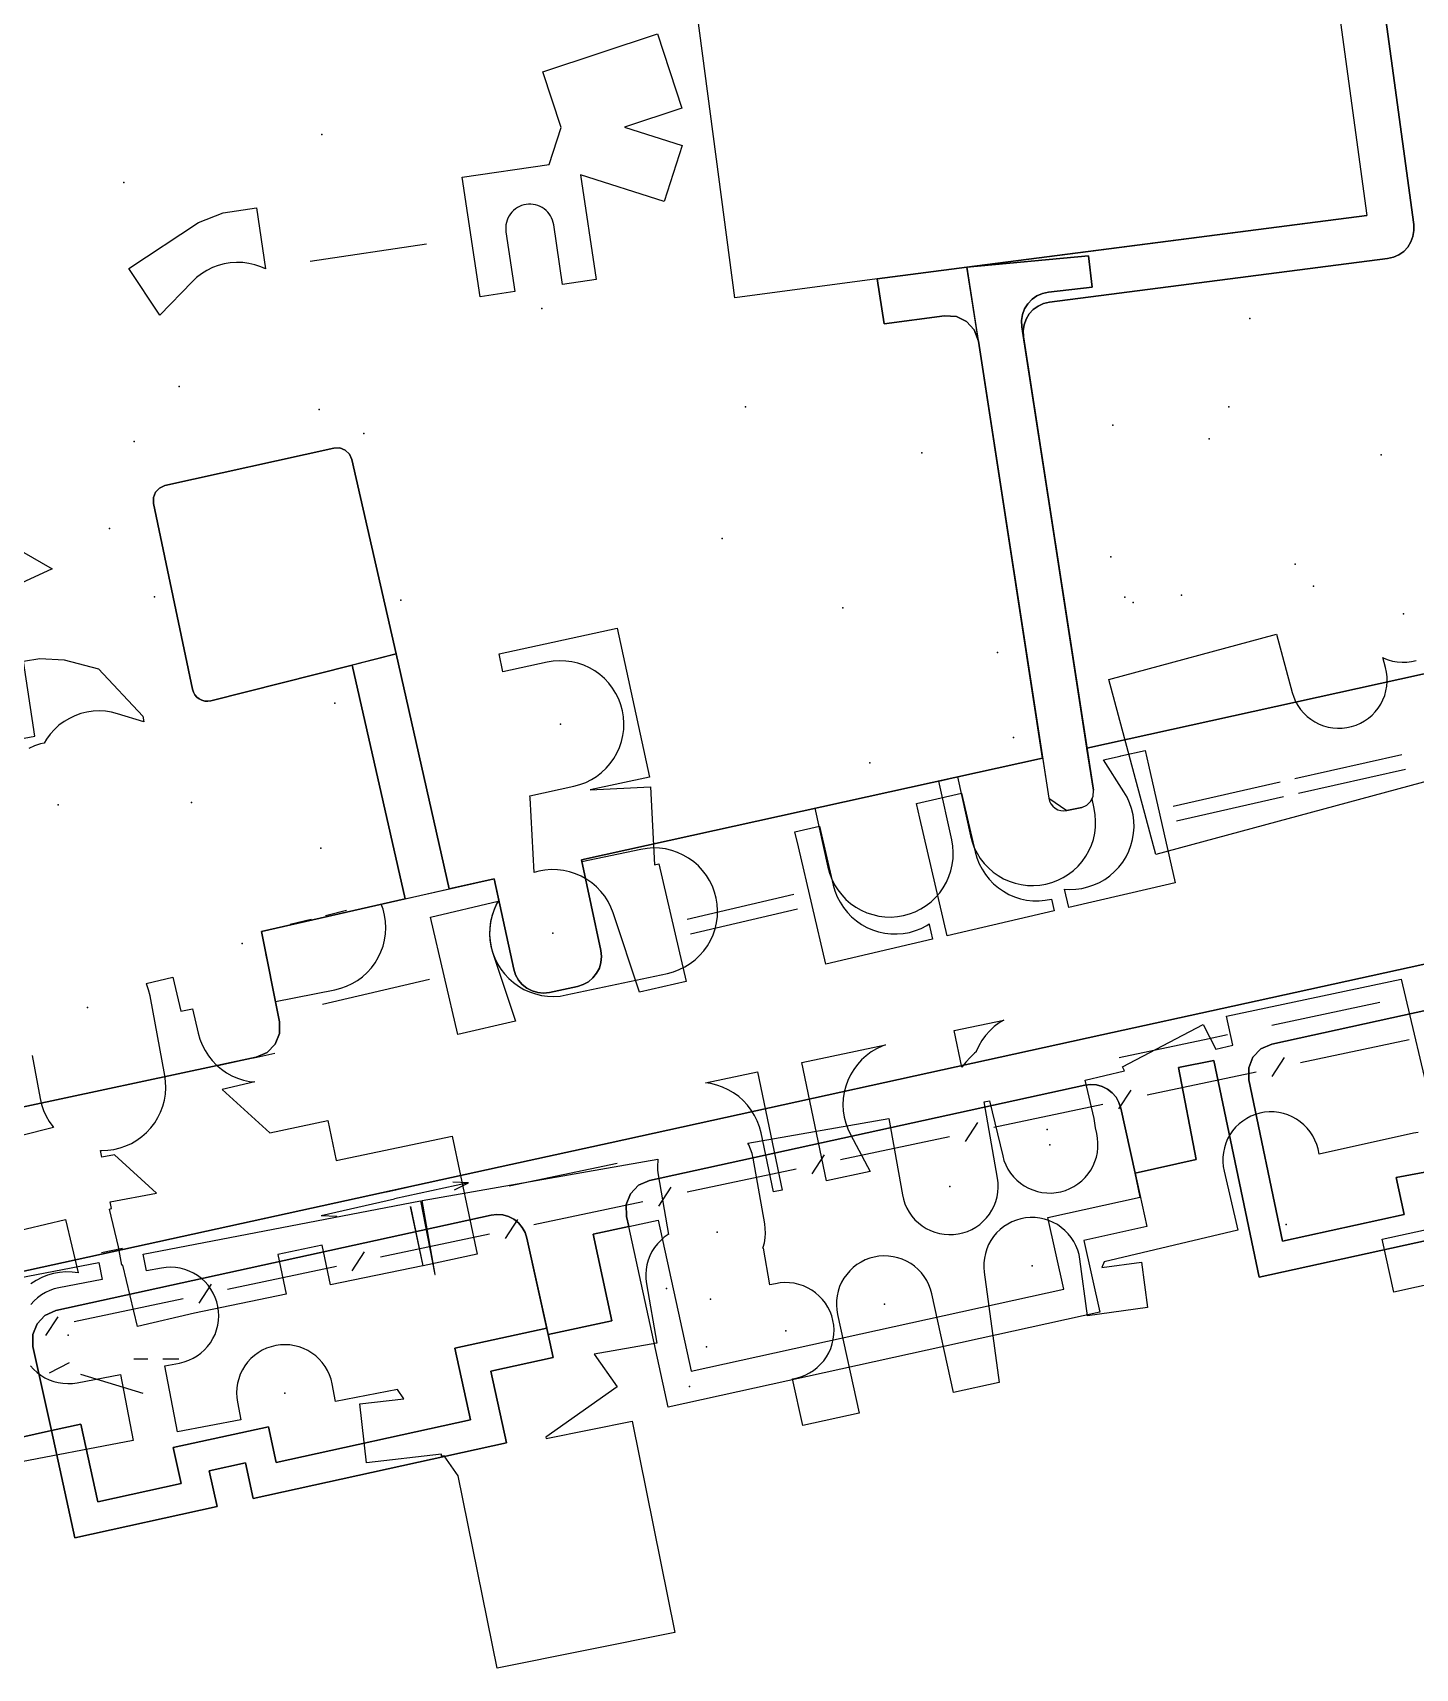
# Model space of a CAD drawing. Header units: metres. Extents: x 8858 to 9287, y -8974 to -8722.
# Drawn here: x 9061.6 to 9107.4, y -8967.5 to -8913.3 of the extents above; entities that cross this region are included whole.
import ezdxf

# ---------------------------------------------------------------- set-up
doc = ezdxf.new("R2010")
doc.units = ezdxf.units.M
for name, color, linetype in [('BENCH', 7, 'Continuous'), ('BOUNDARY', 7, 'Continuous'), ('BUSH', 7, 'Continuous'), ('CURB', 7, 'Continuous'), ('ELECTR_CABLE', 7, 'Continuous'), ('ELECTR_CABLE_COMM', 7, 'Continuous'), ('GAS', 7, 'Continuous'), ('GRASS', 7, 'Continuous'), ('GROUND', 7, 'Continuous'), ('LOUNGER', 7, 'Continuous'), ('OVERHEAD_POWER_LINE', 7, 'Continuous'), ('ROAD', 7, 'Continuous'), ('SEWER', 7, 'Continuous'), ('SIDEWALK_PATH', 7, 'Continuous'), ('TRASH_BIN', 7, 'Continuous'), ('TREE', 7, 'Continuous')]:
    doc.layers.add(name, color=color, linetype=linetype)

msp = doc.modelspace()

# ---------------------------------------------------------------- linework, layer by layer
at = {"layer": 'BENCH'}
for p in [(9084.033, -8955.266), (9083.335, -8958.162)]:
    msp.add_point(p, dxfattribs=at)
at = {"layer": 'BOUNDARY'}
msp.add_lwpolyline([(9108.196, -8953.224), (9102.198, -8954.543), (9100.703, -8947.361), (9099.527, -8947.599), (9100.112, -8950.645), (9098.09, -8951.09), (9098.48, -8952.863), (9096.398, -8953.321), (9096.922, -8955.704), (9082.624, -8958.849), (9081.319, -8952.862), (9080.146, -8953.115), (9080.765, -8955.984), (9078.65, -8956.44), (9078.817, -8957.201), (9076.752, -8957.655), (9077.274, -8960.026), (9068.883, -8961.872), (9068.622, -8960.69), (9067.426, -8960.95), (9067.684, -8962.136), (9062.978, -8963.171), (9062.198, -8959.622), (9060.125, -8960.078)], dxfattribs=at)
at = {"layer": 'BUSH'}
for p in [(9064.595, -8918.281), (9078.44, -8922.453), (9079.062, -8936.225), (9071.119, -8940.335)]:
    msp.add_point(p, dxfattribs=at)
at = {"layer": 'CURB'}
for points in [[(9104.219, -8907.986), (9104.268, -8908.352), (9105.766, -8919.377)], [(9107.32, -8919.674), (9105.825, -8908.665)], [(9096.287, -8920.599), (9105.766, -8919.377)], [(9092.524, -8921.084), (9096.287, -8920.599)], [(9089.548, -8921.468), (9092.524, -8921.084)], [(9095.257, -8922.244), (9106.457, -8920.8)], [(9089.548, -8921.468), (9089.777, -8922.958)], [(9089.777, -8922.958), (9091.783, -8922.694)], [(9092.901, -8923.534), (9095.234, -8938.672)], [(9094.397, -8923.388), (9096.711, -8938.413)], [(9065.961, -8928.322), (9071.553, -8927.077)], [(9072.149, -8927.454), (9073.617, -8933.898)], [(9066.87, -8935.064), (9065.58, -8928.913)], [(9096.497, -8937.022), (9123.483, -8931.067)], [(9073.617, -8933.898), (9075.376, -8941.681)], [(9072.161, -8934.265), (9067.482, -8935.447)], [(9072.162, -8934.265), (9073.912, -8942.011)], [(9079.753, -8940.717), (9095.029, -8937.346)], [(9095.234, -8938.672), (9095.834, -8939.084)], [(9096.324, -8938.978), (9095.834, -8939.084)], [(9101.857, -8947.999), (9102.971, -8953.349), (9107.005, -8952.462), (9106.737, -8951.242), (9112.204, -8950.22), (9112.434, -8951.267), (9115.386, -8950.618), (9114.887, -8948.352), (9122.041, -8946.714), (9122.553, -8949.041), (9135.013, -8946.3), (9134.497, -8943.957), (9141.76, -8942.36), (9142.275, -8944.703), (9154.545, -8942.004), (9153.933, -8939.222)], [(9079.753, -8940.717), (9080.395, -8943.722)], [(9076.869, -8941.343), (9077.51, -8944.339)], [(9069.753, -8946.08), (9069.16, -8943.085), (9073.912, -8942.011)], [(9101.324, -8945.567), (9117.243, -8942.078)], [(9070.103, -8942.85), (9070.797, -8942.677)], [(9071.282, -8942.556), (9071.976, -8942.383)], [(9069.443, -8944.515), (9069.304, -8943.814)], [(9102.622, -8946.818), (9116.612, -8943.752)], [(9078.697, -8945.108), (9079.627, -8944.909)], [(9096.993, -8946.516), (9101.324, -8945.567)], [(9080.71, -8950.085), (9096.993, -8946.516)], [(9068.903, -8947.269), (9069.602, -8947.12)], [(9060.085, -8949.156), (9068.981, -8947.252)], [(9067.714, -8947.523), (9068.414, -8947.374)], [(9082.008, -8951.336), (9096.428, -8948.176)], [(9098.09, -8951.09), (9097.618, -8948.939)], [(9077.415, -8950.807), (9080.71, -8950.085)], [(9061.089, -8954.386), (9077.415, -8950.807)], [(9073.998, -8951.574), (9073.306, -8951.722)], [(9082.296, -8952.649), (9083.387, -8957.657), (9095.731, -8954.942), (9095.207, -8952.559), (9098.265, -8951.886)], [(9062.35, -8955.645), (9076.76, -8952.487)], [(9081.319, -8952.862), (9081.246, -8952.527)], [(9081.319, -8952.862), (9082.296, -8952.649)], [(9064.55, -8953.59), (9063.858, -8953.737)], [(9078.65, -8956.44), (9077.951, -8953.25)], [(9063.174, -8959.407), (9063.74, -8961.98), (9066.495, -8961.374), (9066.236, -8960.186), (9069.385, -8959.501), (9069.644, -8960.681), (9076.082, -8959.264), (9075.561, -8956.893), (9078.603, -8956.224)], [(9062.198, -8959.622), (9061.587, -8956.836)], [(9062.198, -8959.622), (9063.174, -8959.407)]]:
    msp.add_lwpolyline(points, dxfattribs=at)
at = {"layer": 'ELECTR_CABLE'}
for points in [[(9080.245, -8921.492), (9079.13, -8921.658), (9078.835, -8919.68), (9078.82, -8919.603), (9078.797, -8919.528), (9078.767, -8919.455), (9078.73, -8919.386), (9078.686, -8919.321), (9078.636, -8919.26), (9078.581, -8919.205), (9078.52, -8919.155), (9078.454, -8919.112), (9078.385, -8919.075), (9078.313, -8919.045), (9078.238, -8919.022), (9078.16, -8919.007), (9078.082, -8918.999), (9078.004, -8918.999), (9077.926, -8919.007), (9077.849, -8919.022), (9077.774, -8919.045), (9077.701, -8919.075), (9077.632, -8919.112), (9077.567, -8919.156), (9077.506, -8919.206), (9077.451, -8919.261), (9077.401, -8919.322), (9077.357, -8919.387), (9077.32, -8919.457), (9077.29, -8919.529), (9077.268, -8919.604), (9077.252, -8919.681), (9077.245, -8919.76), (9077.245, -8919.838), (9077.253, -8919.916), (9077.548, -8921.894), (9076.398, -8922.066), (9075.809, -8918.109), (9078.689, -8917.68), (9079.081, -8916.456), (9078.473, -8914.611), (9082.273, -8913.36), (9083.084, -8915.823), (9081.184, -8916.448), (9083.089, -8917.059), (9082.495, -8918.911), (9079.728, -8918.023)], [(9064.768, -8921.134), (9067.073, -8919.602), (9067.885, -8919.29), (9068.994, -8919.125), (9069.295, -8921.142), (9069.136, -8921.071), (9068.941, -8921.005), (9068.74, -8920.959), (9068.536, -8920.932), (9068.33, -8920.926), (9068.124, -8920.94), (9067.921, -8920.974), (9067.722, -8921.028), (9067.529, -8921.101), (9067.345, -8921.192), (9067.17, -8921.302), (9067.007, -8921.427), (9066.856, -8921.569), (9065.791, -8922.674)], [(9059.041, -8930.781), (9059.867, -8930.846), (9060.073, -8930.853), (9060.279, -8930.839), (9060.482, -8930.805), (9060.681, -8930.751), (9060.874, -8930.678), (9061.059, -8930.586), (9061.213, -8930.49), (9062.229, -8931.076), (9059.706, -8932.232)], [(9078.059, -8938.666), (9078.043, -8938.594), (9079.506, -8938.277), (9079.705, -8938.224), (9079.898, -8938.151), (9080.083, -8938.06), (9080.258, -8937.951), (9080.421, -8937.826), (9080.571, -8937.685), (9080.707, -8937.53), (9080.827, -8937.362), (9080.93, -8937.184), (9081.015, -8936.996), (9081.081, -8936.801), (9081.128, -8936.6), (9081.155, -8936.396), (9081.162, -8936.19), (9081.148, -8935.984), (9081.114, -8935.781), (9081.061, -8935.582), (9080.988, -8935.389), (9080.897, -8935.204), (9080.788, -8935.029), (9080.663, -8934.866), (9080.522, -8934.715), (9080.367, -8934.579), (9080.199, -8934.459), (9080.021, -8934.356), (9079.833, -8934.272), (9079.638, -8934.205), (9079.437, -8934.159), (9079.233, -8934.132), (9079.027, -8934.125), (9078.821, -8934.139), (9078.618, -8934.172), (9077.155, -8934.489), (9077.026, -8933.892), (9080.935, -8933.046), (9082.003, -8937.978), (9080.048, -8938.401), (9082.045, -8938.297), (9082.179, -8940.877), (9082.314, -8940.846), (9083.223, -8944.741), (9081.68, -8945.101), (9080.803, -8942.475), (9080.728, -8942.282), (9080.635, -8942.099), (9080.524, -8941.925), (9080.396, -8941.763), (9080.254, -8941.614), (9080.097, -8941.48), (9079.928, -8941.362), (9079.749, -8941.261), (9079.56, -8941.178), (9079.364, -8941.114), (9079.163, -8941.07), (9078.958, -8941.045), (9078.752, -8941.041), (9078.547, -8941.057), (9078.344, -8941.092), (9078.187, -8941.137)], [(9098.541, -8937.579), (9099.42, -8941.481), (9098.615, -8941.662), (9095.897, -8942.297), (9095.754, -8941.684), (9095.92, -8941.695), (9096.126, -8941.689), (9096.33, -8941.662), (9096.531, -8941.615), (9096.726, -8941.549), (9096.914, -8941.464), (9097.093, -8941.362), (9097.26, -8941.242), (9097.415, -8941.106), (9097.556, -8940.956), (9097.682, -8940.792), (9097.791, -8940.617), (9097.882, -8940.433), (9097.955, -8940.24), (9098.008, -8940.041), (9098.042, -8939.837), (9098.056, -8939.632), (9098.049, -8939.426), (9098.023, -8939.222), (9097.976, -8939.021), (9097.91, -8938.826), (9097.825, -8938.638), (9097.722, -8938.459), (9097.045, -8937.408), (9097.602, -8937.278), (9097.617, -8937.274), (9098.428, -8937.092), (9098.538, -8937.58)], [(9090.85, -8938.854), (9092.341, -8938.506), (9092.796, -8940.453), (9092.853, -8940.651), (9092.929, -8940.843), (9093.023, -8941.026), (9093.135, -8941.199), (9093.263, -8941.361), (9093.406, -8941.509), (9093.563, -8941.642), (9093.733, -8941.759), (9093.913, -8941.859), (9094.102, -8941.941), (9094.298, -8942.004), (9094.5, -8942.048), (9094.705, -8942.071), (9094.911, -8942.074), (9095.116, -8942.057), (9095.319, -8942.021), (9095.41, -8942.41), (9091.872, -8943.236), (9090.963, -8939.341)], [(9086.825, -8939.793), (9087.639, -8939.603), (9088.094, -8941.55), (9088.151, -8941.748), (9088.226, -8941.94), (9088.321, -8942.123), (9088.432, -8942.297), (9088.561, -8942.458), (9088.704, -8942.606), (9088.861, -8942.739), (9089.031, -8942.857), (9089.211, -8942.957), (9089.4, -8943.038), (9089.596, -8943.101), (9089.798, -8943.145), (9090.002, -8943.168), (9090.208, -8943.172), (9090.414, -8943.155), (9090.617, -8943.118), (9090.815, -8943.061), (9091.006, -8942.985), (9091.19, -8942.891), (9091.267, -8942.841), (9091.272, -8942.863), (9091.385, -8943.349), (9087.848, -8944.175), (9086.939, -8940.28)], [(9075.662, -8946.506), (9074.753, -8942.61), (9076.997, -8942.086), (9076.932, -8942.202), (9076.849, -8942.391), (9076.785, -8942.586), (9076.741, -8942.788), (9076.716, -8942.992), (9076.712, -8943.198), (9076.728, -8943.404), (9076.763, -8943.607), (9076.819, -8943.805), (9077.572, -8946.06)], [(9065.678, -8951.754), (9064.287, -8950.486), (9063.87, -8950.564), (9063.828, -8950.339), (9063.86, -8950.341), (9064.066, -8950.334), (9064.271, -8950.307), (9064.471, -8950.259), (9064.666, -8950.192), (9064.853, -8950.107), (9065.032, -8950.003), (9065.199, -8949.882), (9065.353, -8949.746), (9065.494, -8949.595), (9065.619, -8949.431), (9065.727, -8949.256), (9065.817, -8949.071), (9065.889, -8948.878), (9065.942, -8948.679), (9065.975, -8948.475), (9065.988, -8948.269), (9065.98, -8948.063), (9065.953, -8947.859), (9065.465, -8945.223), (9065.417, -8945.023), (9065.35, -8944.828), (9065.341, -8944.807), (9066.217, -8944.602), (9066.48, -8945.727), (9066.871, -8945.654), (9067.059, -8946.46), (9067.116, -8946.658), (9067.192, -8946.849), (9067.286, -8947.033), (9067.398, -8947.206), (9067.526, -8947.367), (9067.669, -8947.515), (9067.827, -8947.649), (9067.996, -8947.766), (9068.176, -8947.866), (9068.365, -8947.948), (9068.562, -8948.011), (9068.763, -8948.054), (9068.938, -8948.074), (9067.857, -8948.327), (9069.428, -8949.758), (9071.352, -8949.35), (9071.632, -8950.671), (9073.687, -8950.245), (9075.476, -8949.869), (9076.3, -8953.783), (9074.508, -8954.16), (9074.096, -8952.203), (9074.502, -8954.162), (9071.439, -8954.796), (9071.166, -8953.479), (9069.698, -8953.79), (9069.97, -8955.101), (9066.934, -8955.73), (9065.045, -8956.175), (9064.564, -8954.137), (9064.535, -8954.142), (9064.422, -8953.537), (9064.126, -8952.282), (9064.187, -8952.268), (9064.144, -8952.039)], [(9092.102, -8946.368), (9093.744, -8946.022), (9093.591, -8946.116), (9093.427, -8946.241), (9093.276, -8946.381), (9093.14, -8946.535), (9093.019, -8946.702), (9092.915, -8946.88), (9092.829, -8947.067), (9092.826, -8947.076), (9092.774, -8947.117), (9092.625, -8947.259), (9092.491, -8947.416), (9092.358, -8947.587)], [(9089.824, -8946.847), (9089.714, -8946.887), (9089.528, -8946.975), (9089.351, -8947.08), (9089.185, -8947.203), (9089.033, -8947.341), (9088.894, -8947.494), (9088.771, -8947.659), (9088.665, -8947.836), (9088.577, -8948.022), (9088.507, -8948.216), (9088.457, -8948.416), (9088.427, -8948.62), (9088.416, -8948.826), (9088.426, -8949.032), (9088.456, -8949.235), (9088.506, -8949.435), (9088.576, -8949.629), (9088.664, -8949.816), (9089.318, -8951.042), (9087.873, -8951.346), (9087.049, -8947.432)], [(9086.406, -8951.655), (9086.115, -8951.716), (9085.703, -8949.759), (9085.651, -8949.56), (9085.579, -8949.366), (9085.489, -8949.181), (9085.381, -8949.006), (9085.256, -8948.841), (9085.116, -8948.69), (9084.962, -8948.554), (9084.795, -8948.433), (9084.617, -8948.329), (9084.43, -8948.243), (9084.235, -8948.176), (9084.035, -8948.128), (9083.859, -8948.104), (9085.581, -8947.741)]]:
    msp.add_lwpolyline(points, close=True, dxfattribs=at)
for points in [[(9070.773, -8920.882), (9074.62, -8920.308)], [(9061.293, -8936.689), (9061.655, -8936.622), (9061.277, -8934.133), (9061.818, -8934.051), (9062.62, -8934.092), (9063.761, -8934.388), (9065.225, -8935.959), (9065.259, -8936.141), (9064.393, -8935.876), (9064.193, -8935.825), (9063.99, -8935.795), (9063.784, -8935.784), (9063.578, -8935.794), (9063.374, -8935.824), (9063.174, -8935.873), (9062.98, -8935.942), (9062.793, -8936.03), (9062.616, -8936.136), (9062.45, -8936.258), (9062.297, -8936.396), (9062.159, -8936.549), (9062.036, -8936.714), (9061.955, -8936.847), (9061.835, -8936.876), (9061.64, -8936.943), (9061.452, -8937.029)], [(9103.386, -8938.025), (9106.93, -8937.227)], [(9103.5, -8938.512), (9107.044, -8937.714)], [(9099.355, -8938.933), (9102.898, -8938.135)], [(9099.468, -8939.42), (9103.012, -8938.622)], [(9083.256, -8942.679), (9086.793, -8941.854)], [(9083.369, -8943.166), (9086.907, -8942.341)], [(9071.183, -8945.497), (9074.72, -8944.671)], [(9102.618, -8946.192), (9106.2, -8945.428)], [(9097.566, -8947.262), (9100.54, -8946.636), (9101.151, -8946.505)], [(9061.558, -8947.193), (9061.823, -8948.624), (9061.871, -8948.825), (9061.937, -8949.02), (9062.023, -8949.207), (9062.127, -8949.385), (9062.247, -8949.552), (9062.271, -8949.579), (9060.117, -8950.123)], [(9077.356, -8951.517), (9080.941, -8950.762)], [(9060.049, -8953.244), (9062.666, -8952.627), (9063.082, -8954.392), (9062.881, -8954.369), (9062.675, -8954.366), (9062.469, -8954.384), (9062.267, -8954.421), (9062.069, -8954.478), (9061.877, -8954.554), (9061.694, -8954.649), (9061.521, -8954.761)]]:
    msp.add_lwpolyline(points, dxfattribs=at)
at = {"layer": 'ELECTR_CABLE_COMM'}
for points in [[(9103.566, -8947.427), (9107.175, -8946.665)], [(9102.628, -8947.896), (9103.037, -8947.268)], [(9098.489, -8948.5), (9102.098, -8947.737)], [(9097.551, -8948.969), (9097.96, -8948.341)], [(9093.412, -8949.572), (9097.021, -8948.81)], [(9092.473, -8950.042), (9092.882, -8949.413)], [(9088.335, -8950.645), (9091.944, -8949.883)], [(9083.258, -8951.718), (9086.867, -8950.955)], [(9087.396, -8951.114), (9087.805, -8950.486)], [(9078.18, -8952.79), (9081.79, -8952.028)], [(9082.319, -8952.187), (9082.728, -8951.559)], [(9073.103, -8953.863), (9076.713, -8953.1)], [(9077.242, -8953.259), (9077.651, -8952.631)], [(9068.026, -8954.935), (9071.636, -8954.173)], [(9072.165, -8954.332), (9072.574, -8953.704)], [(9062.949, -8956.008), (9066.559, -8955.245)], [(9067.088, -8955.404), (9067.497, -8954.776)], [(9062.011, -8956.477), (9062.42, -8955.849)], [(9062.788, -8957.372), (9062.126, -8957.724)], [(9065.237, -8958.398), (9063.174, -8957.768)]]:
    msp.add_lwpolyline(points, dxfattribs=at)
at = {"layer": 'GAS'}
for points in [[(9064.93, -8957.242), (9065.394, -8957.242)], [(9065.891, -8957.242), (9066.421, -8957.242)]]:
    msp.add_lwpolyline(points, dxfattribs=at)
at = {"layer": 'GRASS'}
for points in [[(9060.085, -8949.156), (9068.981, -8947.252), (9069.342, -8947.096), (9069.607, -8946.824), (9069.752, -8946.473), (9069.753, -8946.08), (9069.16, -8943.085), (9073.912, -8942.011), (9072.162, -8934.265), (9067.482, -8935.447), (9067.382, -8935.461), (9067.282, -8935.456), (9067.185, -8935.43), (9067.095, -8935.386), (9067.015, -8935.324), (9066.95, -8935.248), (9066.901, -8935.161), (9066.87, -8935.064), (9065.58, -8928.913), (9065.578, -8928.716), (9065.649, -8928.539), (9065.781, -8928.402), (9065.961, -8928.322), (9071.553, -8927.077), (9071.751, -8927.073), (9071.929, -8927.143), (9072.068, -8927.274), (9072.149, -8927.454), (9073.617, -8933.898), (9075.376, -8941.681), (9076.869, -8941.343), (9077.51, -8944.339), (9077.57, -8944.527), (9077.664, -8944.698), (9077.79, -8944.847), (9077.944, -8944.97), (9078.119, -8945.06), (9078.307, -8945.114), (9078.501, -8945.13), (9078.697, -8945.108), (9079.627, -8944.909), (9079.814, -8944.849), (9079.985, -8944.755), (9080.134, -8944.629), (9080.257, -8944.475), (9080.347, -8944.3), (9080.401, -8944.112), (9080.418, -8943.918), (9080.395, -8943.722), (9079.753, -8940.717), (9095.029, -8937.346), (9092.901, -8923.534), (9092.767, -8923.166), (9092.513, -8922.886), (9092.173, -8922.72), (9091.783, -8922.694), (9089.777, -8922.958), (9089.548, -8921.468), (9084.83, -8922.096), (9079.492, -8881.683)], [(9105.825, -8908.665), (9107.32, -8919.674), (9107.327, -8919.872), (9107.296, -8920.065), (9107.227, -8920.249), (9107.123, -8920.417), (9106.988, -8920.561), (9106.828, -8920.675), (9106.65, -8920.756), (9106.457, -8920.8), (9095.257, -8922.244), (9095.062, -8922.289), (9094.882, -8922.372), (9094.721, -8922.488), (9094.586, -8922.635), (9094.482, -8922.806), (9094.415, -8922.992), (9094.386, -8923.188), (9094.397, -8923.388), (9096.497, -8937.022), (9123.483, -8931.067)]]:
    msp.add_lwpolyline(points, dxfattribs=at)
for points in [[(9102.622, -8946.818), (9102.261, -8946.977), (9101.997, -8947.251), (9101.855, -8947.604), (9101.857, -8947.999), (9102.971, -8953.349), (9107.005, -8952.462), (9106.737, -8951.242), (9112.204, -8950.22), (9112.434, -8951.267), (9115.386, -8950.618), (9114.887, -8948.352), (9118.464, -8947.533), (9117.802, -8944.514), (9117.742, -8944.327), (9117.646, -8944.157), (9117.52, -8944.009), (9117.365, -8943.886), (9117.189, -8943.797), (9117.002, -8943.744), (9116.807, -8943.729), (9116.612, -8943.752)], [(9095.731, -8954.942), (9095.207, -8952.559), (9098.265, -8951.886), (9098.09, -8951.09), (9097.618, -8948.939), (9097.558, -8948.751), (9097.462, -8948.581), (9097.336, -8948.433), (9097.181, -8948.311), (9097.005, -8948.221), (9096.818, -8948.168), (9096.623, -8948.153), (9096.428, -8948.176), (9082.008, -8951.336), (9081.645, -8951.497), (9081.38, -8951.774), (9081.239, -8952.13), (9081.246, -8952.527), (9081.319, -8952.862), (9082.296, -8952.649), (9083.387, -8957.657)], [(9076.082, -8959.264), (9075.561, -8956.893), (9078.603, -8956.224), (9077.951, -8953.25), (9077.89, -8953.062), (9077.794, -8952.892), (9077.668, -8952.744), (9077.513, -8952.622), (9077.338, -8952.532), (9077.15, -8952.479), (9076.955, -8952.464), (9076.76, -8952.487), (9062.35, -8955.645), (9061.986, -8955.805), (9061.722, -8956.083), (9061.58, -8956.439), (9061.587, -8956.836), (9062.198, -8959.622), (9063.174, -8959.407), (9063.74, -8961.98), (9066.495, -8961.374), (9066.236, -8960.186), (9069.385, -8959.501), (9069.644, -8960.681)]]:
    msp.add_lwpolyline(points, close=True, dxfattribs=at)
at = {"layer": 'GROUND'}
for points in [[(9104.268, -8908.352), (9105.766, -8919.377), (9092.524, -8921.084), (9089.548, -8921.468), (9089.777, -8922.958), (9091.783, -8922.694), (9092.173, -8922.72), (9092.513, -8922.886), (9092.767, -8923.166), (9092.901, -8923.534), (9095.029, -8937.346), (9079.753, -8940.717), (9080.395, -8943.722), (9080.418, -8943.918), (9080.401, -8944.112), (9080.347, -8944.3), (9080.257, -8944.475), (9080.134, -8944.629), (9079.985, -8944.755), (9079.814, -8944.849), (9079.627, -8944.909), (9078.697, -8945.108), (9078.501, -8945.13), (9078.307, -8945.114), (9078.119, -8945.06), (9077.944, -8944.97), (9077.79, -8944.847), (9077.664, -8944.698), (9077.57, -8944.527), (9077.51, -8944.339), (9076.869, -8941.343), (9075.376, -8941.681), (9073.617, -8933.898), (9072.149, -8927.454), (9072.068, -8927.274), (9071.929, -8927.142), (9071.751, -8927.073), (9071.553, -8927.077), (9065.961, -8928.322), (9065.781, -8928.402), (9065.649, -8928.539), (9065.578, -8928.716), (9065.58, -8928.913), (9066.87, -8935.064), (9066.901, -8935.161), (9066.95, -8935.248), (9067.015, -8935.324), (9067.095, -8935.386), (9067.185, -8935.43), (9067.282, -8935.456), (9067.382, -8935.461), (9067.482, -8935.447), (9072.162, -8934.265), (9073.912, -8942.011), (9069.16, -8943.085), (9069.753, -8946.08), (9069.752, -8946.473), (9069.607, -8946.824), (9069.342, -8947.096), (9068.981, -8947.252), (9060.085, -8949.156)], [(9123.483, -8931.067), (9096.497, -8937.022), (9094.397, -8923.388), (9094.386, -8923.188), (9094.415, -8922.992), (9094.482, -8922.806), (9094.586, -8922.635), (9094.721, -8922.488), (9094.882, -8922.372), (9095.062, -8922.289), (9095.257, -8922.244), (9106.457, -8920.8), (9106.65, -8920.756), (9106.828, -8920.675), (9106.988, -8920.561), (9107.123, -8920.417), (9107.227, -8920.249), (9107.296, -8920.065), (9107.327, -8919.872), (9107.32, -8919.674), (9105.825, -8908.665)]]:
    msp.add_lwpolyline(points, dxfattribs=at)
for points in [[(9098.09, -8951.09), (9098.48, -8952.863), (9096.398, -8953.321), (9096.922, -8955.704), (9082.624, -8958.849), (9081.319, -8952.862), (9081.246, -8952.527), (9081.239, -8952.13), (9081.38, -8951.774), (9081.645, -8951.497), (9082.008, -8951.336), (9096.428, -8948.176), (9096.623, -8948.153), (9096.818, -8948.168), (9097.005, -8948.221), (9097.181, -8948.311), (9097.336, -8948.433), (9097.462, -8948.581), (9097.558, -8948.751), (9097.618, -8948.939), (9098.09, -8951.09)], [(9061.587, -8956.836), (9061.58, -8956.439), (9061.722, -8956.083), (9061.986, -8955.805), (9062.35, -8955.645), (9076.76, -8952.487), (9076.955, -8952.464), (9077.15, -8952.479), (9077.338, -8952.532), (9077.513, -8952.622), (9077.668, -8952.744), (9077.794, -8952.892), (9077.89, -8953.062), (9077.951, -8953.25), (9078.603, -8956.224), (9075.561, -8956.893), (9076.082, -8959.264), (9069.644, -8960.681), (9069.385, -8959.501), (9066.236, -8960.186), (9066.495, -8961.374), (9063.74, -8961.98), (9063.174, -8959.407), (9062.198, -8959.622)]]:
    msp.add_lwpolyline(points, close=True, dxfattribs=at)
at = {"layer": 'LOUNGER'}
for p in [(9085.193, -8925.712), (9101.193, -8925.712)]:
    msp.add_point(p, dxfattribs=at)
at = {"layer": 'OVERHEAD_POWER_LINE'}
for points in [[(9076.01, -8951.415), (9073.567, -8951.945)], [(9076.01, -8951.415), (9075.492, -8951.39)], [(9075.551, -8951.652), (9076.01, -8951.415)], [(9071.128, -8952.496), (9073.567, -8951.945)], [(9071.128, -8952.496), (9071.647, -8952.516)]]:
    msp.add_lwpolyline(points, dxfattribs=at)
at = {"layer": 'ROAD'}
for points in [[(9060.085, -8949.156), (9068.98, -8947.253), (9068.982, -8947.252), (9069.34, -8947.097), (9069.344, -8947.095), (9069.606, -8946.826), (9069.608, -8946.823), (9069.752, -8946.475), (9069.752, -8946.472), (9069.753, -8946.081), (9069.753, -8946.079), (9069.62, -8945.41), (9071.582, -8945.021), (9071.782, -8944.971), (9071.976, -8944.902), (9072.163, -8944.814), (9072.339, -8944.708), (9072.505, -8944.586), (9072.658, -8944.447), (9072.796, -8944.295), (9072.919, -8944.129), (9073.025, -8943.953), (9073.114, -8943.766), (9073.183, -8943.572), (9073.233, -8943.373), (9073.264, -8943.169), (9073.274, -8942.963), (9073.264, -8942.757), (9073.234, -8942.553), (9073.184, -8942.353), (9073.125, -8942.189), (9076.868, -8941.343), (9076.869, -8941.343), (9076.869, -8941.344), (9077.02, -8942.048), (9076.945, -8942.177), (9076.859, -8942.364), (9076.793, -8942.559), (9076.746, -8942.76), (9076.718, -8942.964), (9076.711, -8943.17), (9076.724, -8943.376), (9076.757, -8943.579), (9076.81, -8943.779), (9076.883, -8943.972), (9076.973, -8944.157), (9077.082, -8944.332), (9077.207, -8944.495), (9077.348, -8944.646), (9077.502, -8944.782), (9077.67, -8944.903), (9077.848, -8945.006), (9078.035, -8945.091), (9078.231, -8945.158), (9078.431, -8945.205), (9078.635, -8945.233), (9078.841, -8945.24), (9079.047, -8945.227), (9079.25, -8945.193), (9082.603, -8944.476), (9082.802, -8944.423), (9082.995, -8944.351), (9083.18, -8944.26), (9083.355, -8944.151), (9083.519, -8944.026), (9083.669, -8943.886), (9083.806, -8943.731), (9083.926, -8943.564), (9084.029, -8943.385), (9084.115, -8943.198), (9084.181, -8943.003), (9084.228, -8942.802), (9084.256, -8942.598), (9084.263, -8942.392), (9084.25, -8942.186), (9084.217, -8941.983), (9084.164, -8941.784), (9084.091, -8941.591), (9084, -8941.406), (9083.892, -8941.23), (9083.767, -8941.067), (9083.626, -8940.916), (9083.472, -8940.78), (9083.304, -8940.659), (9083.126, -8940.556), (9082.938, -8940.471), (9082.743, -8940.404), (9082.543, -8940.357), (9082.339, -8940.33), (9082.133, -8940.323), (9081.927, -8940.336), (9081.723, -8940.369), (9079.768, -8940.787), (9079.753, -8940.718), (9079.753, -8940.717), (9079.754, -8940.717), (9087.488, -8939.01), (9087.919, -8940.963), (9087.973, -8941.162), (9088.046, -8941.354), (9088.138, -8941.539), (9088.248, -8941.713), (9088.374, -8941.876), (9088.516, -8942.026), (9088.671, -8942.161), (9088.839, -8942.28), (9089.018, -8942.383), (9089.206, -8942.467), (9089.402, -8942.532), (9089.603, -8942.578), (9089.807, -8942.604), (9090.013, -8942.61), (9090.219, -8942.596), (9090.422, -8942.561), (9090.621, -8942.507), (9090.813, -8942.433), (9090.998, -8942.341), (9091.172, -8942.232), (9091.335, -8942.106), (9091.485, -8941.964), (9091.62, -8941.808), (9091.739, -8941.64), (9091.842, -8941.461), (9091.926, -8941.273), (9091.991, -8941.078), (9092.037, -8940.877), (9092.063, -8940.673), (9092.069, -8940.467), (9092.054, -8940.261), (9092.02, -8940.058), (9091.589, -8938.105), (9092.205, -8937.969), (9092.636, -8939.922), (9092.691, -8940.121), (9092.764, -8940.313), (9092.856, -8940.498), (9092.966, -8940.672), (9093.092, -8940.835), (9093.233, -8940.985), (9093.389, -8941.12), (9093.557, -8941.239), (9093.736, -8941.342), (9093.924, -8941.426), (9094.119, -8941.491), (9094.32, -8941.537), (9094.525, -8941.563), (9094.731, -8941.569), (9094.936, -8941.554), (9095.14, -8941.52), (9095.338, -8941.466), (9095.531, -8941.392), (9095.715, -8941.3), (9095.89, -8941.191), (9096.053, -8941.064), (9096.203, -8940.923), (9096.338, -8940.767), (9096.457, -8940.599), (9096.559, -8940.42), (9096.643, -8940.232), (9096.709, -8940.037), (9096.755, -8939.836), (9096.781, -8939.631), (9096.786, -8939.425), (9096.772, -8939.22), (9096.738, -8939.017), (9096.665, -8938.69), (9096.703, -8938.605), (9096.704, -8938.602), (9096.711, -8938.414), (9096.711, -8938.412), (9096.497, -8937.023), (9096.497, -8937.022), (9096.498, -8937.022), (9123.482, -8931.067)], [(9156.497, -8933.474), (9139.746, -8937.146), (9136.815, -8937.788), (9120.198, -8941.43), (9117.243, -8942.078), (9101.325, -8945.567), (9096.993, -8946.517), (9080.71, -8950.085), (9077.416, -8950.808), (9061.089, -8954.386)]]:
    msp.add_lwpolyline(points, dxfattribs=at)
at = {"layer": 'SEWER'}
for points in [[(9121.461, -8934.413), (9098.784, -8940.54), (9097.219, -8934.748), (9102.776, -8933.246), (9103.298, -8935.177), (9103.346, -8935.327), (9103.409, -8935.47), (9103.485, -8935.608), (9103.575, -8935.736), (9103.677, -8935.856), (9103.79, -8935.965), (9103.913, -8936.062), (9104.045, -8936.147), (9104.185, -8936.219), (9104.331, -8936.276), (9104.482, -8936.319), (9104.637, -8936.347), (9104.793, -8936.359), (9104.95, -8936.356), (9105.106, -8936.338), (9105.26, -8936.304), (9105.409, -8936.256), (9105.553, -8936.193), (9105.69, -8936.117), (9105.819, -8936.027), (9105.939, -8935.925), (9106.048, -8935.812), (9106.145, -8935.689), (9106.23, -8935.557), (9106.301, -8935.417), (9106.359, -8935.271), (9106.401, -8935.12), (9106.429, -8934.965), (9106.442, -8934.809), (9106.439, -8934.652), (9106.421, -8934.496), (9106.387, -8934.342), (9106.299, -8934.017), (9106.326, -8934.031), (9106.472, -8934.088), (9106.623, -8934.131), (9106.777, -8934.159), (9106.934, -8934.171), (9107.091, -8934.168), (9107.247, -8934.15), (9107.4, -8934.116)], [(9107.463, -8949.749), (9107.308, -8949.775), (9104.191, -8950.461), (9104.152, -8950.294), (9104.108, -8950.144), (9104.05, -8949.998), (9103.978, -8949.858), (9103.892, -8949.727), (9103.794, -8949.604), (9103.684, -8949.492), (9103.564, -8949.391), (9103.435, -8949.302), (9103.297, -8949.226), (9103.153, -8949.164), (9103.003, -8949.117), (9102.849, -8949.084), (9102.693, -8949.067), (9102.536, -8949.065), (9102.38, -8949.078), (9102.226, -8949.107), (9102.075, -8949.151), (9101.929, -8949.209), (9101.79, -8949.281), (9101.658, -8949.367), (9101.535, -8949.465), (9101.423, -8949.575), (9101.322, -8949.695), (9101.233, -8949.824), (9101.157, -8949.962), (9101.095, -8950.106), (9101.048, -8950.256), (9101.015, -8950.409), (9100.998, -8950.565), (9100.996, -8950.722), (9101.01, -8950.879), (9101.038, -8951.033), (9101.5, -8952.979), (9097.072, -8954.03), (9096.989, -8954.222), (9098.301, -8954.043), (9098.505, -8955.547), (9096.518, -8955.816), (9096.264, -8953.947), (9096.236, -8953.792), (9096.192, -8953.641), (9096.134, -8953.496), (9096.061, -8953.356), (9095.976, -8953.225), (9095.878, -8953.102), (9095.768, -8952.99), (9095.648, -8952.889), (9095.518, -8952.8), (9095.381, -8952.724), (9095.236, -8952.662), (9095.087, -8952.615), (9094.933, -8952.582), (9094.777, -8952.565), (9094.62, -8952.563), (9094.464, -8952.576), (9094.309, -8952.605), (9094.159, -8952.649), (9094.013, -8952.707), (9093.873, -8952.779), (9093.742, -8952.865), (9093.619, -8952.963), (9093.507, -8953.073), (9093.406, -8953.193), (9093.317, -8953.322), (9093.241, -8953.46), (9093.179, -8953.604), (9093.132, -8953.754), (9093.099, -8953.908), (9093.082, -8954.064), (9093.08, -8954.221), (9093.093, -8954.377), (9093.589, -8958.027), (9092.078, -8958.359), (9091.36, -8955.092), (9091.318, -8954.94), (9091.262, -8954.794), (9091.192, -8954.653), (9091.109, -8954.52), (9091.013, -8954.396), (9090.905, -8954.282), (9090.787, -8954.179), (9090.659, -8954.088), (9090.522, -8954.01), (9090.379, -8953.946), (9090.23, -8953.896), (9090.077, -8953.861), (9089.921, -8953.841), (9089.765, -8953.836), (9089.608, -8953.847), (9089.453, -8953.873), (9089.302, -8953.914), (9089.155, -8953.97), (9089.014, -8954.04), (9088.881, -8954.124), (9088.757, -8954.22), (9088.643, -8954.328), (9088.54, -8954.446), (9088.449, -8954.574), (9088.371, -8954.71), (9088.307, -8954.854), (9088.257, -8955.002), (9088.222, -8955.156), (9088.202, -8955.311), (9088.197, -8955.468), (9088.208, -8955.625), (9088.234, -8955.78), (9088.953, -8959.047), (9087.085, -8959.458), (9086.743, -8957.907), (9086.866, -8957.88), (9087.017, -8957.839), (9087.164, -8957.783), (9087.305, -8957.713), (9087.438, -8957.63), (9087.562, -8957.534), (9087.676, -8957.426), (9087.779, -8957.307), (9087.87, -8957.179), (9087.948, -8957.043), (9088.012, -8956.9), (9088.062, -8956.751), (9088.097, -8956.598), (9088.117, -8956.442), (9088.122, -8956.285), (9088.111, -8956.129), (9088.084, -8955.974), (9088.043, -8955.822), (9087.987, -8955.676), (9087.917, -8955.535), (9087.834, -8955.402), (9087.738, -8955.278), (9087.63, -8955.164), (9087.511, -8955.061), (9087.383, -8954.97), (9087.247, -8954.892), (9087.104, -8954.827), (9086.955, -8954.778), (9086.802, -8954.743), (9086.646, -8954.723), (9086.489, -8954.718), (9086.333, -8954.729), (9086.178, -8954.755), (9085.999, -8954.795), (9085.785, -8953.574), (9085.759, -8953.578), (9085.77, -8953.548), (9085.812, -8953.397), (9085.838, -8953.242), (9085.849, -8953.085), (9085.845, -8952.928), (9085.826, -8952.773), (9085.443, -8950.597), (9085.408, -8950.444), (9085.359, -8950.295), (9085.295, -8950.152), (9085.268, -8950.104), (9089.941, -8949.285), (9090.383, -8951.807), (9090.418, -8951.96), (9090.467, -8952.109), (9090.531, -8952.253), (9090.609, -8952.389), (9090.699, -8952.517), (9090.802, -8952.636), (9090.916, -8952.744), (9091.04, -8952.841), (9091.173, -8952.924), (9091.313, -8952.995), (9091.46, -8953.051), (9091.611, -8953.093), (9091.766, -8953.119), (9091.922, -8953.13), (9092.079, -8953.126), (9092.235, -8953.107), (9092.388, -8953.072), (9092.537, -8953.023), (9092.681, -8952.959), (9092.817, -8952.881), (9092.945, -8952.79), (9093.064, -8952.688), (9093.172, -8952.574), (9093.269, -8952.45), (9093.352, -8952.317), (9093.423, -8952.177), (9093.479, -8952.03), (9093.521, -8951.879), (9093.547, -8951.724), (9093.558, -8951.567), (9093.554, -8951.41), (9093.535, -8951.255), (9093.093, -8948.732), (9093.274, -8948.7), (9093.706, -8950.522), (9093.75, -8950.673), (9093.808, -8950.819), (9093.88, -8950.958), (9093.966, -8951.09), (9094.064, -8951.213), (9094.174, -8951.325), (9094.294, -8951.426), (9094.423, -8951.515), (9094.561, -8951.591), (9094.705, -8951.652), (9094.855, -8951.7), (9095.008, -8951.732), (9095.165, -8951.75), (9095.322, -8951.752), (9095.478, -8951.738), (9095.632, -8951.71), (9095.783, -8951.666), (9095.929, -8951.608), (9096.068, -8951.535), (9096.2, -8951.45), (9096.323, -8951.352), (9096.435, -8951.242), (9096.536, -8951.122), (9096.625, -8950.992), (9096.701, -8950.855), (9096.763, -8950.711), (9096.81, -8950.561), (9096.843, -8950.407), (9096.86, -8950.251), (9096.862, -8950.094), (9096.848, -8949.938), (9096.82, -8949.783), (9096.776, -8949.598), (9096.776, -8949.593), (9096.762, -8949.437), (9096.734, -8949.282), (9096.433, -8948.015), (9097.745, -8947.704), (9097.677, -8947.576), (9100.342, -8946.172), (9100.771, -8946.986), (9101.325, -8946.854), (9101.122, -8945.891), (9106.906, -8944.672), (9107.959, -8949.11)], [(9113.968, -8953.426), (9106.666, -8955.032), (9106.28, -8953.278), (9107.995, -8952.901)], [(9054.583, -8955.823), (9063.77, -8954.056), (9063.878, -8954.618), (9062.447, -8954.894), (9062.294, -8954.931), (9062.146, -8954.983), (9062.004, -8955.049), (9061.869, -8955.129), (9061.742, -8955.222), (9061.625, -8955.326), (9061.519, -8955.442)], [(9061.506, -8957.472), (9061.61, -8957.589), (9061.726, -8957.695), (9061.851, -8957.789), (9061.986, -8957.871), (9062.127, -8957.939), (9062.275, -8957.993), (9062.427, -8958.032), (9062.582, -8958.056), (9062.739, -8958.065), (9062.895, -8958.058), (9063.051, -8958.036), (9064.482, -8957.761), (9064.903, -8959.948), (9060.739, -8960.749)]]:
    msp.add_lwpolyline(points, dxfattribs=at)
msp.add_lwpolyline([(9065.243, -8953.773), (9074.429, -8952.006), (9074.9, -8954.454), (9074.908, -8954.453), (9074.477, -8951.997), (9082.288, -8950.627), (9082.279, -8950.682), (9082.268, -8950.839), (9082.272, -8950.996), (9082.291, -8951.152), (9082.638, -8953.121), (9082.626, -8953.128), (9082.498, -8953.219), (9082.379, -8953.322), (9082.271, -8953.436), (9082.175, -8953.56), (9082.091, -8953.692), (9082.021, -8953.833), (9081.965, -8953.979), (9081.923, -8954.131), (9081.896, -8954.286), (9081.885, -8954.442), (9081.889, -8954.599), (9081.909, -8954.755), (9082.255, -8956.725), (9080.175, -8957.09), (9080.941, -8958.176), (9078.579, -8959.842), (9078.584, -8959.886), (9081.43, -8959.31), (9082.846, -8966.305), (9076.966, -8967.495), (9075.675, -8961.119), (9075.208, -8960.458), (9075.122, -8960.468), (9075.115, -8960.405), (9072.637, -8960.691), (9072.412, -8958.739), (9073.876, -8958.57), (9073.66, -8958.264), (9071.612, -8958.658), (9071.5, -8958.075), (9071.463, -8957.922), (9071.411, -8957.774), (9071.345, -8957.632), (9071.265, -8957.496), (9071.172, -8957.37), (9071.067, -8957.253), (9070.952, -8957.146), (9070.826, -8957.052), (9070.692, -8956.971), (9070.551, -8956.903), (9070.403, -8956.849), (9070.251, -8956.81), (9070.096, -8956.786), (9069.939, -8956.777), (9069.782, -8956.784), (9069.627, -8956.806), (9069.474, -8956.843), (9069.326, -8956.895), (9069.184, -8956.961), (9069.048, -8957.041), (9068.922, -8957.134), (9068.805, -8957.238), (9068.699, -8957.354), (9068.604, -8957.48), (9068.523, -8957.614), (9068.455, -8957.755), (9068.401, -8957.903), (9068.362, -8958.055), (9068.338, -8958.21), (9068.329, -8958.367), (9068.336, -8958.524), (9068.358, -8958.679), (9068.47, -8959.262), (9066.376, -8959.665), (9065.955, -8957.478), (9066.446, -8957.383), (9066.599, -8957.346), (9066.747, -8957.294), (9066.889, -8957.228), (9067.024, -8957.148), (9067.151, -8957.056), (9067.268, -8956.951), (9067.374, -8956.835), (9067.469, -8956.71), (9067.55, -8956.575), (9067.618, -8956.434), (9067.672, -8956.286), (9067.711, -8956.134), (9067.735, -8955.979), (9067.744, -8955.822), (9067.737, -8955.666), (9067.715, -8955.51), (9067.678, -8955.358), (9067.626, -8955.209), (9067.56, -8955.067), (9067.48, -8954.932), (9067.387, -8954.805), (9067.283, -8954.688), (9067.167, -8954.582), (9067.042, -8954.488), (9066.907, -8954.406), (9066.766, -8954.338), (9066.618, -8954.284), (9066.466, -8954.245), (9066.311, -8954.221), (9066.154, -8954.212), (9065.998, -8954.219), (9065.842, -8954.241), (9065.351, -8954.335)], close=True, dxfattribs=at)
at = {"layer": 'SIDEWALK_PATH'}
for points in [[(9104.268, -8908.352), (9105.766, -8919.377), (9092.524, -8921.084), (9096.544, -8920.71), (9096.672, -8921.748), (9095.223, -8921.91), (9095.025, -8921.952), (9094.842, -8922.033), (9094.678, -8922.148), (9094.54, -8922.295), (9094.434, -8922.468), (9094.365, -8922.656), (9094.335, -8922.854), (9094.345, -8923.056), (9094.397, -8923.388), (9094.386, -8923.188), (9094.415, -8922.992), (9094.482, -8922.806), (9094.586, -8922.635), (9094.721, -8922.488), (9094.882, -8922.372), (9095.062, -8922.289), (9095.257, -8922.244), (9106.457, -8920.8), (9106.65, -8920.756), (9106.828, -8920.675), (9106.988, -8920.561), (9107.123, -8920.417), (9107.227, -8920.249), (9107.296, -8920.065), (9107.327, -8919.872), (9107.32, -8919.674), (9105.825, -8908.665)], [(9156.497, -8933.474), (9139.746, -8937.145), (9136.815, -8937.788), (9120.198, -8941.43), (9117.243, -8942.078), (9101.324, -8945.567), (9096.993, -8946.516), (9080.71, -8950.085), (9077.415, -8950.807), (9061.089, -8954.386)], [(9112.204, -8950.22), (9106.737, -8951.242), (9107.005, -8952.462), (9102.971, -8953.349), (9101.857, -8947.999), (9101.855, -8947.604), (9101.997, -8947.251), (9102.261, -8946.977), (9102.622, -8946.818), (9116.612, -8943.752)], [(9060.125, -8960.078), (9062.198, -8959.622), (9061.587, -8956.836), (9061.58, -8956.439), (9061.722, -8956.083), (9061.986, -8955.805), (9062.35, -8955.645), (9076.76, -8952.487), (9076.955, -8952.464), (9077.15, -8952.479), (9077.338, -8952.532), (9077.513, -8952.622), (9077.668, -8952.744), (9077.794, -8952.892), (9077.89, -8953.062), (9077.951, -8953.25), (9078.65, -8956.44), (9080.765, -8955.984), (9080.146, -8953.115), (9081.319, -8952.862), (9081.246, -8952.527), (9081.239, -8952.13), (9081.38, -8951.774), (9081.645, -8951.497), (9082.008, -8951.336), (9096.428, -8948.176), (9096.623, -8948.153), (9096.818, -8948.168), (9097.005, -8948.221), (9097.181, -8948.311), (9097.336, -8948.433), (9097.462, -8948.581), (9097.558, -8948.751), (9097.618, -8948.939), (9098.09, -8951.09), (9100.112, -8950.645), (9099.527, -8947.599), (9100.703, -8947.361), (9102.198, -8954.543), (9108.196, -8953.224)]]:
    msp.add_lwpolyline(points, dxfattribs=at)
for points in [[(9092.524, -8921.084), (9089.548, -8921.468), (9089.777, -8922.958), (9091.783, -8922.694), (9092.173, -8922.72), (9092.513, -8922.886), (9092.767, -8923.166), (9092.901, -8923.534)], [(9094.345, -8923.056), (9094.335, -8922.854), (9094.365, -8922.656), (9094.434, -8922.468), (9094.54, -8922.295), (9094.678, -8922.148), (9094.842, -8922.033), (9095.025, -8921.952), (9095.223, -8921.91), (9096.672, -8921.748), (9096.544, -8920.71), (9092.524, -8921.084), (9095.234, -8938.672), (9095.259, -8938.771), (9095.304, -8938.862), (9095.367, -8938.942), (9095.445, -8939.008), (9095.535, -8939.057), (9095.632, -8939.086), (9095.732, -8939.096), (9095.834, -8939.084), (9096.324, -8938.978), (9096.499, -8938.902), (9096.629, -8938.772), (9096.704, -8938.603), (9096.711, -8938.413)], [(9072.149, -8927.454), (9072.068, -8927.274), (9071.929, -8927.142), (9071.751, -8927.073), (9071.553, -8927.077), (9065.961, -8928.322), (9065.781, -8928.402), (9065.649, -8928.539), (9065.578, -8928.716), (9065.58, -8928.913), (9066.87, -8935.064), (9066.901, -8935.161), (9066.95, -8935.248), (9067.015, -8935.324), (9067.095, -8935.386), (9067.185, -8935.43), (9067.282, -8935.456), (9067.382, -8935.461), (9067.482, -8935.447), (9073.617, -8933.898)], [(9073.617, -8933.898), (9072.162, -8934.265), (9073.912, -8942.011), (9075.376, -8941.681)], [(9076.752, -8957.655), (9078.817, -8957.201), (9078.65, -8956.44), (9078.603, -8956.224), (9075.561, -8956.893), (9076.082, -8959.264), (9069.644, -8960.681), (9069.385, -8959.501), (9066.236, -8960.186), (9066.495, -8961.374), (9063.74, -8961.98), (9063.174, -8959.407), (9062.198, -8959.622), (9062.978, -8963.171), (9067.684, -8962.136), (9067.426, -8960.95), (9068.622, -8960.69), (9068.883, -8961.872), (9077.274, -8960.026)]]:
    msp.add_lwpolyline(points, close=True, dxfattribs=at)
at = {"layer": 'TRASH_BIN'}
msp.add_point((9082.575, -8954.914), dxfattribs=at)
at = {"layer": 'TREE'}
for p in [(9071.151, -8916.689), (9101.892, -8922.787), (9066.425, -8925.043), (9071.072, -8925.8), (9097.358, -8926.317), (9064.937, -8926.856), (9072.552, -8926.596), (9100.543, -8926.771), (9091.025, -8927.238), (9106.244, -8927.304), (9064.127, -8929.746), (9084.413, -8930.075), (9097.283, -8930.677), (9103.392, -8930.925), (9099.627, -8931.945), (9104.001, -8931.649), (9065.61, -8932.008), (9073.771, -8932.117), (9088.413, -8932.373), (9097.751, -8932.021), (9098.025, -8932.191), (9106.983, -8932.572), (9093.53, -8933.845), (9071.586, -8935.527), (9094.066, -8936.659), (9089.305, -8937.5), (9062.419, -8938.893), (9066.837, -8938.819), (9078.811, -8943.14), (9068.522, -8943.487), (9063.399, -8945.605), (9095.177, -8949.652), (9095.263, -8950.152), (9091.959, -8951.531), (9084.25, -8953.05), (9103.101, -8952.796), (9094.679, -8954.162), (9089.797, -8955.436), (9086.522, -8956.318), (9062.749, -8956.465), (9083.901, -8956.849), (9069.929, -8958.377)]:
    msp.add_point(p, dxfattribs=at)

doc.saveas('drawing.dxf')
